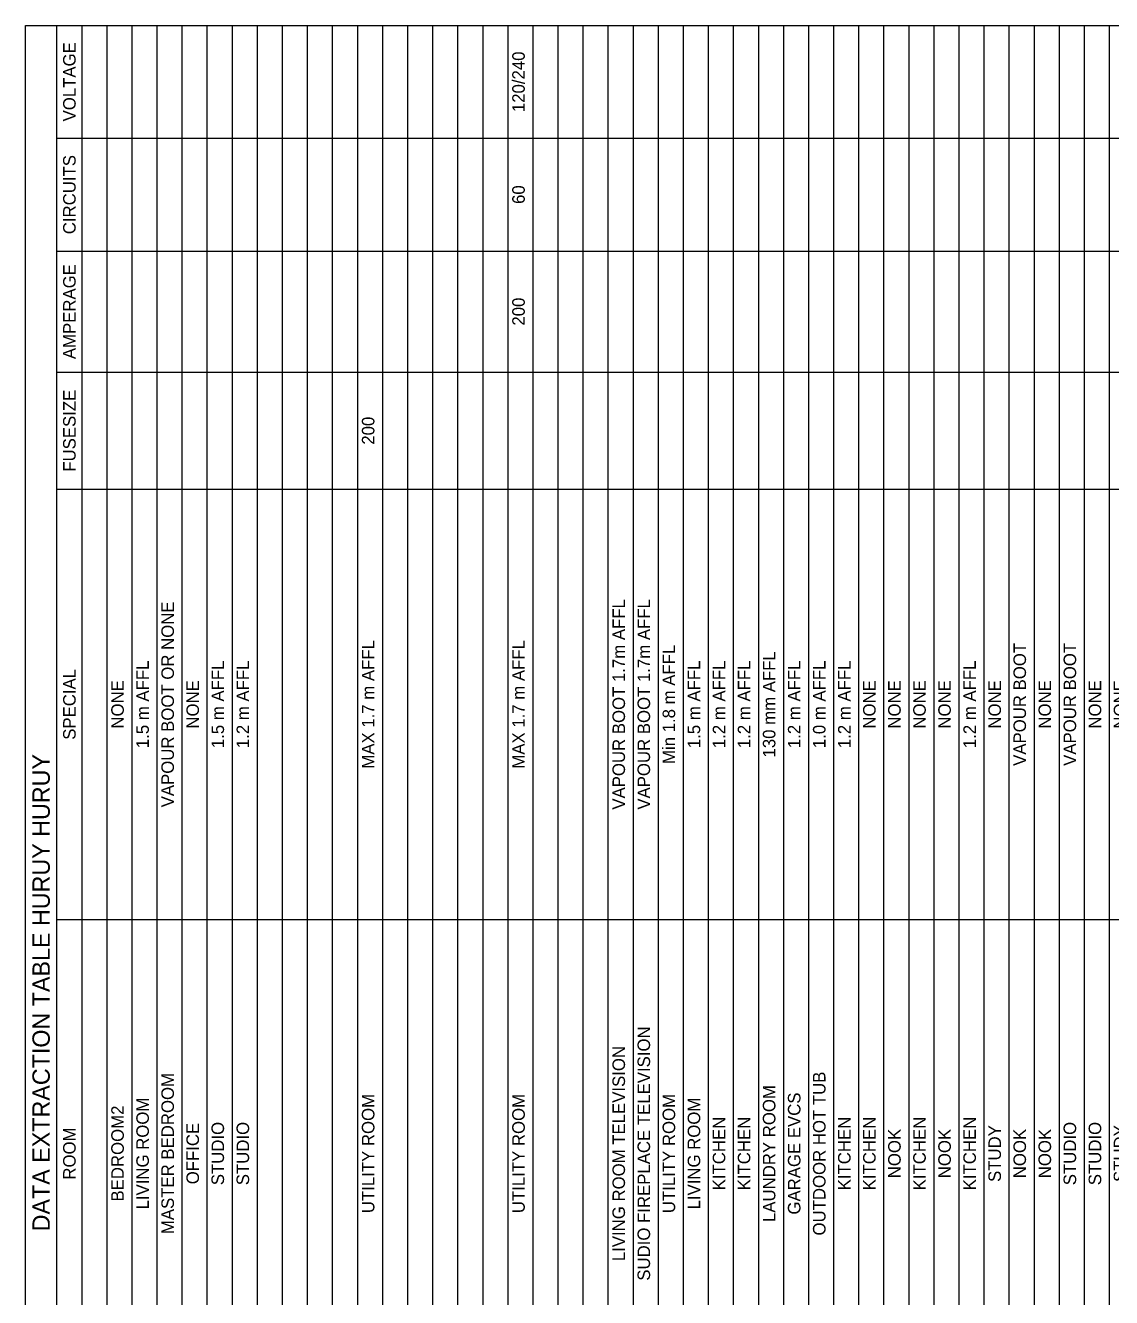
# Model space of a CAD drawing. Header units: millimetres. Extents: x -17301 to 96414, y -64549 to 30877.
# Drawn here: x 33557 to 49159, y -55037 to -36769 of the extents above; entities that cross this region are included whole.
import ezdxf

# ---------------------------------------------------------------- set-up
doc = ezdxf.new("R2010")
doc.units = ezdxf.units.MM
doc.header["$LTSCALE"] = 150
doc.header["$MEASUREMENT"] = 0
doc.layers.add('E-SM-TAB-DEXT', color=7, linetype='Continuous')

# ---------------------------------------------------------------- blocks, each defined once
blk = doc.blocks.new('*T128')
at = {"layer": 'E-SM-TAB-DEXT', "color": 0, "linetype": 'ByBlock', "lineweight": -2, "transparency": 16777216}
for p, q in [((0, 0), (0, 27780)), ((0, 27780), (62856, 27780)), ((453, 0), (453, 27780)), ((813, 0), (813, 27780)), ((1173, 0), (1173, 27780)), ((1533, 0), (1533, 27780)), ((1893, 0), (1893, 27780)), ((2253, 0), (2253, 27780)), ((2613, 0), (2613, 27780)), ((2973, 0), (2973, 27780)), ((3333, 0), (3333, 27780)), ((3693, 0), (3693, 27780)), ((4053, 0), (4053, 27780)), ((4413, 0), (4413, 27780)), ((4773, 0), (4773, 27780)), ((5133, 0), (5133, 27780)), ((5493, 0), (5493, 27780)), ((5853, 0), (5853, 27780)), ((6213, 0), (6213, 27780)), ((6573, 0), (6573, 27780)), ((6933, 0), (6933, 27780)), ((7293, 0), (7293, 27780)), ((7653, 0), (7653, 27780)), ((8013, 0), (8013, 27780)), ((8373, 0), (8373, 27780)), ((8733, 0), (8733, 27780)), ((9093, 0), (9093, 27780)), ((9453, 0), (9453, 27780)), ((9813, 0), (9813, 27780)), ((10173, 0), (10173, 27780)), ((10533, 0), (10533, 27780)), ((10893, 0), (10893, 27780)), ((11253, 0), (11253, 27780)), ((11613, 0), (11613, 27780)), ((11973, 0), (11973, 27780)), ((12333, 0), (12333, 27780)), ((12693, 0), (12693, 27780)), ((13053, 0), (13053, 27780)), ((13413, 0), (13413, 27780)), ((13773, 0), (13773, 27780)), ((14133, 0), (14133, 27780)), ((14493, 0), (14493, 27780)), ((14853, 0), (14853, 27780)), ((15213, 0), (15213, 27780)), ((15573, 0), (15573, 27780)), ((15933, 0), (15933, 27780)), ((16293, 0), (16293, 27780)), ((16653, 0), (16653, 27780)), ((17013, 0), (17013, 27780)), ((17373, 0), (17373, 27780)), ((17733, 0), (17733, 27780)), ((18093, 0), (18093, 27780)), ((18453, 0), (18453, 27780)), ((18813, 0), (18813, 27780)), ((19173, 0), (19173, 27780)), ((19533, 0), (19533, 27780)), ((19893, 0), (19893, 27780)), ((20253, 0), (20253, 27780)), ((20613, 0), (20613, 27780)), ((20973, 0), (20973, 27780)), ((21333, 0), (21333, 27780)), ((21693, 0), (21693, 27780)), ((22053, 0), (22053, 27780)), ((22413, 0), (22413, 27780)), ((22773, 0), (22773, 27780)), ((23133, 0), (23133, 27780)), ((23493, 0), (23493, 27780)), ((23853, 0), (23853, 27780)), ((24213, 0), (24213, 27780)), ((24573, 0), (24573, 27780)), ((24933, 0), (24933, 27780)), ((25293, 0), (25293, 27780)), ((25653, 0), (25653, 27780)), ((26013, 0), (26013, 27780)), ((26373, 0), (26373, 27780)), ((26733, 0), (26733, 27780)), ((27093, 0), (27093, 27780)), ((27453, 0), (27453, 27780)), ((27813, 0), (27813, 27780)), ((28173, 0), (28173, 27780)), ((28533, 0), (28533, 27780)), ((28893, 0), (28893, 27780)), ((29253, 0), (29253, 27780)), ((29613, 0), (29613, 27780)), ((29973, 0), (29973, 27780)), ((30333, 0), (30333, 27780)), ((30693, 0), (30693, 27780)), ((31053, 0), (31053, 27780)), ((31413, 0), (31413, 27780)), ((31773, 0), (31773, 27780)), ((32133, 0), (32133, 27780)), ((32493, 0), (32493, 27780)), ((32853, 0), (32853, 27780)), ((33213, 0), (33213, 27780)), ((33573, 0), (33573, 27780)), ((33933, 0), (33933, 27780)), ((34293, 0), (34293, 27780)), ((34653, 0), (34653, 27780)), ((35013, 0), (35013, 27780)), ((35373, 0), (35373, 27780)), ((35733, 0), (35733, 27780)), ((36093, 0), (36093, 27780)), ((36453, 0), (36453, 27780)), ((36813, 0), (36813, 27780)), ((37173, 0), (37173, 27780)), ((37533, 0), (37533, 27780)), ((37893, 0), (37893, 27780)), ((38253, 0), (38253, 27780)), ((38613, 0), (38613, 27780)), ((38973, 0), (38973, 27780)), ((39333, 0), (39333, 27780)), ((39693, 0), (39693, 27780)), ((40053, 0), (40053, 27780)), ((40413, 0), (40413, 27780)), ((40773, 0), (40773, 27780)), ((41133, 0), (41133, 27780)), ((41493, 0), (41493, 27780)), ((41853, 0), (41853, 27780)), ((42213, 0), (42213, 27780)), ((42573, 0), (42573, 27780)), ((42933, 0), (42933, 27780)), ((43293, 0), (43293, 27780)), ((43653, 0), (43653, 27780)), ((44013, 0), (44013, 27780)), ((44373, 0), (44373, 27780)), ((44733, 0), (44733, 27780)), ((45093, 0), (45093, 27780)), ((45453, 0), (45453, 27780)), ((45813, 0), (45813, 27780)), ((46173, 0), (46173, 27780)), ((46533, 0), (46533, 27780)), ((46893, 0), (46893, 27780)), ((47253, 0), (47253, 27780)), ((47613, 0), (47613, 27780)), ((47973, 0), (47973, 27780)), ((48333, 0), (48333, 27780)), ((48693, 0), (48693, 27780)), ((49053, 0), (49053, 27780)), ((49413, 0), (49413, 27780)), ((49773, 0), (49773, 27780)), ((50133, 0), (50133, 27780)), ((50493, 0), (50493, 27780)), ((50853, 0), (50853, 27780)), ((51213, 0), (51213, 27780)), ((51573, 0), (51573, 27780)), ((51933, 0), (51933, 27780)), ((52293, 0), (52293, 27780)), ((52653, 0), (52653, 27780)), ((53013, 0), (53013, 27780)), ((53373, 0), (53373, 27780)), ((53733, 0), (53733, 27780)), ((54093, 0), (54093, 27780)), ((54453, 0), (54453, 27780)), ((54813, 0), (54813, 27780)), ((55173, 0), (55173, 27780)), ((55533, 0), (55533, 27780)), ((55893, 0), (55893, 27780)), ((56253, 0), (56253, 27780)), ((56613, 0), (56613, 27780)), ((56973, 0), (56973, 27780)), ((57333, 0), (57333, 27780)), ((57693, 0), (57693, 27780)), ((58053, 0), (58053, 27780)), ((58413, 0), (58413, 27780)), ((58773, 0), (58773, 27780)), ((59133, 0), (59133, 27780)), ((59493, 0), (59493, 27780)), ((59853, 0), (59853, 27780)), ((60213, 0), (60213, 27780)), ((60573, 0), (60573, 27780)), ((60933, 0), (60933, 27780)), ((61293, 0), (61293, 27780)), ((61414, 0), (61414, 27780)), ((61534, 0), (61534, 27780)), ((61654, 0), (61654, 27780)), ((61774, 0), (61774, 27780)), ((61895, 0), (61895, 27780)), ((62015, 0), (62015, 27780)), ((62135, 0), (62135, 27780)), ((62255, 0), (62255, 27780)), ((62375, 0), (62375, 27780)), ((62496, 0), (62496, 27780)), ((62616, 0), (62616, 27780)), ((62736, 0), (62736, 27780)), ((62856, 0), (62856, 27780)), ((453, 26160), (62856, 26160)), ((453, 24540), (62856, 24540)), ((453, 22800), (62856, 22800)), ((453, 21120), (62856, 21120)), ((453, 14940), (62856, 14940)), ((453, 8220), (62856, 8220)), ((453, 3120), (62856, 3120)), ((453, 1440), (62856, 1440)), ((0, 0), (62856, 0))]:
    blk.add_line(p, q, dxfattribs=at)
at = {"layer": 'E-SM-TAB-DEXT', "color": 0, "transparency": 16777216, "rotation": 90}
for s, insert, char_height, width, attachment_point in [('VOLTAGE', (633, 26970), 180, 1500, 5), ('120/240', (6993, 26970), 180, 1500, 2), ('CIRCUITS', (633, 25350), 180, 1500, 5), ('60', (6993, 25350), 180, 1500, 2), ('AMPERAGE', (633, 23670), 180, 1620, 5), ('200', (6993, 23670), 180, 1620, 2), ('FUSESIZE', (633, 21960), 180, 1560, 5), ('200', (4833, 21960), 180, 1560, 2), ('VAPOUR BOOT', (61353, 18030), 0.18, 6060, 2), ('NONE ', (61474, 18030), 0.18, 6060, 2), ('VAPOUR BOOT', (61594, 18030), 0.18, 6060, 2), ('NONE ', (61714, 18030), 0.18, 6060, 2), ('VAPOUR BOOT', (61834, 18030), 0.18, 6060, 2), ('VAPOUR BOOT OR NONE ', (61955, 18030), 0.18, 6060, 2), ('NONE ', (62075, 18030), 0.18, 6060, 2), ('NONE ', (62195, 18030), 0.18, 6060, 2), ('NONE ', (62315, 18030), 0.18, 6060, 2), ('VAPOUR BOOT', (62435, 18030), 0.18, 6060, 2), ('1.5  m AFFL', (62556, 18030), 0.18, 6060, 2), ('1.4 m AFFL', (62676, 18030), 0.18, 6060, 2), ('1.4 m AFFL', (62796, 18030), 0.18, 6060, 2), ('VAPOUR BOOT. PROTECTED WITH GLOBE', (44073, 18030), 180, 6060, 2), ('VAPOUR BOOT, I/C PROTECTED', (43353, 18030), 180, 6060, 2), ('VAPOUR BOOT .I/C CERTIFIED', (44433, 18030), 180, 6060, 2), ('VAPOR BOOT 1.7 m CLERANCE', (47673, 18030), 180, 6060, 2), ('VAPOUR BOOT, 1.7m AFFL', (22113, 18030), 180, 6060, 2), ('VAPOUR BOOT. 1.2 m AFFL', (23553, 18030), 180, 6060, 2), ('VAPOUR BOOT MIN 2.1 AFFL', (24273, 18030), 180, 6060, 2), ('VAPOUR BOOT MIN 2.1 AFFL', (30393, 18030), 180, 6060, 2), ('VAPOUR BOOT 1.7 m AFFL', (34713, 18030), 180, 6060, 2), ('1.2 m AFFL, VAPOUR BOOT', (51633, 18030), 180, 6060, 2), ('1.7 m AFFL, VAPOUR BOOT', (52353, 18030), 180, 6060, 2), ('1.2 m AFFL, VAPOUR BOOT', (53073, 18030), 180, 6060, 2), ('ENCLOSED IN FLOOR BOX', (54873, 18030), 180, 6060, 2), ('PROTECTED WITH A GLOBE ', (60633, 18030), 180, 6060, 2), ('VAPOUR BOOT OR NONE', (1953, 18030), 180, 6060, 2), ('VAPOUR BOOT 1.7m AFFL', (8433, 18030), 180, 6060, 2), ('VAPOUR BOOT 1.7m AFFL', (8793, 18030), 180, 6060, 2), ('VAPOUR BOOT 1.7m AFFL', (25353, 18030), 180, 6060, 2), ('SHIELDED WITH GLOBE', (27513, 18030), 180, 6060, 2), ('VAPOUR BOOT OR NONE', (41913, 18030), 180, 6060, 2), ('VAPOUR BOOT OR NONE', (49113, 18030), 180, 6060, 2), ('INSERTED IN FLOOR BOX', (51273, 18030), 180, 6060, 2), ('VAPOUR BOOT 1.7m AFFL', (59193, 18030), 180, 6060, 2), ('MIN 1.7 m CLEARANCE', (17793, 18030), 180, 6060, 2), ('MAX 1.7 m AFFL', (4833, 18030), 180, 6060, 2), ('MAX 1.7 m AFFL', (6993, 18030), 180, 6060, 2), ('Min 1.8 m AFFL', (9153, 18030), 180, 6060, 2), ('VAPOUR BOOT', (14193, 18030), 180, 6060, 2), ('VAPOUR BOOT', (14913, 18030), 180, 6060, 2), ('VAPOUR BOOT', (18153, 18030), 180, 6060, 2), ('VAPOUR BOOT', (19593, 18030), 180, 6060, 2), ('VAPOUR BOOT', (21753, 18030), 180, 6060, 2), ('VAPOUR BOOT ', (23193, 18030), 180, 6060, 2), ('VAPOUR BOOT', (23913, 18030), 180, 6060, 2), (' MIN 1.0 m AFFL', (26073, 18030), 180, 6060, 2), (' MIN 1.0 m AFFL', (26433, 18030), 180, 6060, 2), (' MIN 1.0 m AFFL', (26793, 18030), 180, 6060, 2), ('VAPOUR BOOT', (27153, 18030), 180, 6060, 2), ('MIN 2.1 m AFFL', (27873, 18030), 180, 6060, 2), ('VAPOUR BOOT', (30033, 18030), 180, 6060, 2), ('VAPOUR BOOT', (30753, 18030), 180, 6060, 2), ('VAPOUR BOOT', (31113, 18030), 180, 6060, 2), ('MIN 2.1 m AFFL', (31833, 18030), 180, 6060, 2), ('VAPOUR BOOT', (33633, 18030), 180, 6060, 2), ('VAPOUR BOOT', (38673, 18030), 180, 6060, 2), ('VAPOUR BOOT', (39753, 18030), 180, 6060, 2), ('VAPOUR BOOT', (40113, 18030), 180, 6060, 2), ('VAPOUR BOOT', (45153, 18030), 180, 6060, 2), ('VAPOUR BOOT', (45873, 18030), 180, 6060, 2), ('VAPOUR BOOT', (46233, 18030), 180, 6060, 2), ('VAPOUR BOOT', (46593, 18030), 180, 6060, 2), ('VAPOUR BOOT', (46953, 18030), 180, 6060, 2), ('VAPOUR BOOT', (54153, 18030), 180, 6060, 2), ('VAPOUR BOOT', (55233, 18030), 180, 6060, 2), ('VAPOUR BOOT', (57753, 18030), 180, 6060, 2), ('VAPOUR BOOT', (59913, 18030), 180, 6060, 2), ('VAPOUR BOOT', (60993, 18030), 180, 6060, 2), ('1.5 m AFFL', (1593, 18030), 180, 6060, 2), ('1.5 m AFFL', (2673, 18030), 180, 6060, 2), ('1.2 m AFFL', (3033, 18030), 180, 6060, 2), ('1.5 m AFFL', (9513, 18030), 180, 6060, 2), ('1.2 m AFFL', (9873, 18030), 180, 6060, 2), ('1.2 m AFFL', (10233, 18030), 180, 6060, 2), ('130 mm AFFL', (10593, 18030), 180, 6060, 2), ('1.2 m AFFL', (10953, 18030), 180, 6060, 2), ('1.0 m AFFL', (11313, 18030), 180, 6060, 2), ('1.2 m AFFL', (11673, 18030), 180, 6060, 2), ('1.2 m AFFL', (13473, 18030), 180, 6060, 2), ('1.2 m AFFL', (16353, 18030), 180, 6060, 2), ('1.2 m AFFL', (17073, 18030), 180, 6060, 2), ('1.2 m AFFL', (17433, 18030), 180, 6060, 2), ('2.1 m AFFL', (28233, 18030), 180, 6060, 2), ('2.1 m AFFL', (28593, 18030), 180, 6060, 2), ('2.4 m AFFL', (28953, 18030), 180, 6060, 2), ('1.2 m AFFL', (32193, 18030), 180, 6060, 2), ('1.5m AFFL,', (32553, 18030), 180, 6060, 2), ('1.7 m AFFL', (33993, 18030), 180, 6060, 2), ('1.7 m AFFL', (34353, 18030), 180, 6060, 2), ('1.2 m AFFL', (35073, 18030), 180, 6060, 2), ('1.2 m AFFL', (35433, 18030), 180, 6060, 2), ('1.2 m AFFL', (35793, 18030), 180, 6060, 2), ('1.5m AFFL,', (37233, 18030), 180, 6060, 2), ('1.5m AFFL,', (37593, 18030), 180, 6060, 2), ('1.5m AFFL,', (37953, 18030), 180, 6060, 2), ('1.5m AFFL,', (38313, 18030), 180, 6060, 2), ('1.7 m AFFL', (42633, 18030), 180, 6060, 2), ('1.2 m AFFL', (47313, 18030), 180, 6060, 2), ('1.2 m AFFL', (51993, 18030), 180, 6060, 2), ('1.2 m AFFL', (52713, 18030), 180, 6060, 2), ('SPECIAL', (633, 18030), 180, 6060, 5), ('2.1m AFFL', (29313, 18030), 180, 6060, 2), ('2.4m AFFL', (29673, 18030), 180, 6060, 2), ('1.2m AFFL', (39393, 18030), 180, 6060, 2), ('NONE', (1233, 18030), 180, 6060, 2), ('NONE', (2313, 18030), 180, 6060, 2), ('NONE', (12033, 18030), 180, 6060, 2), ('NONE', (12393, 18030), 180, 6060, 2), ('NONE', (12753, 18030), 180, 6060, 2), ('NONE', (13113, 18030), 180, 6060, 2), ('NONE', (13833, 18030), 180, 6060, 2), ('NONE', (14553, 18030), 180, 6060, 2), ('NONE', (15273, 18030), 180, 6060, 2), ('NONE', (15633, 18030), 180, 6060, 2), ('NONE', (15993, 18030), 180, 6060, 2), ('NONE', (16713, 18030), 180, 6060, 2), ('NONE', (18513, 18030), 180, 6060, 2), ('NONE ', (18873, 18030), 180, 6060, 2), ('NONE', (19233, 18030), 180, 6060, 2), ('NONE', (19953, 18030), 180, 6060, 2), ('NONE', (20313, 18030), 180, 6060, 2), ('NONE', (20673, 18030), 180, 6060, 2), ('NONE', (21033, 18030), 180, 6060, 2), ('NONE', (21393, 18030), 180, 6060, 2), ('NONE', (22473, 18030), 180, 6060, 2), ('NONE', (22833, 18030), 180, 6060, 2), ('NONE', (24633, 18030), 180, 6060, 2), ('NONE', (24993, 18030), 180, 6060, 2), ('NONE', (25713, 18030), 180, 6060, 2), ('NONE', (31473, 18030), 180, 6060, 2), ('NONE ', (32913, 18030), 180, 6060, 2), ('NONE ', (33273, 18030), 180, 6060, 2), ('NONE', (36153, 18030), 180, 6060, 2), ('NONE', (36513, 18030), 180, 6060, 2), ('NONE', (36873, 18030), 180, 6060, 2), ('NONE', (39033, 18030), 180, 6060, 2), ('NONE', (40473, 18030), 180, 6060, 2), ('NONE', (40833, 18030), 180, 6060, 2), ('NONE', (41193, 18030), 180, 6060, 2), ('NONE', (41553, 18030), 180, 6060, 2), ('NONE', (42273, 18030), 180, 6060, 2), ('NONE', (42993, 18030), 180, 6060, 2), ('NONE', (43713, 18030), 180, 6060, 2), ('NONE', (44793, 18030), 180, 6060, 2), ('NONE', (45513, 18030), 180, 6060, 2), ('NONE', (48033, 18030), 180, 6060, 2), ('NONE', (48393, 18030), 180, 6060, 2), ('NONE', (48753, 18030), 180, 6060, 2), ('NONE', (49473, 18030), 180, 6060, 2), ('NONE', (49833, 18030), 180, 6060, 2), ('NONE', (50193, 18030), 180, 6060, 2), ('NONE', (50553, 18030), 180, 6060, 2), ('NONE', (50913, 18030), 180, 6060, 2), ('NONE', (53433, 18030), 180, 6060, 2), (' NONE', (53793, 18030), 180, 6060, 2), ('NONE', (54513, 18030), 180, 6060, 2), ('NONE', (55593, 18030), 180, 6060, 2), ('NONE', (55953, 18030), 180, 6060, 2), ('NONE', (56313, 18030), 180, 6060, 2), ('NONE', (56673, 18030), 180, 6060, 2), ('NONE', (57033, 18030), 180, 6060, 2), ('NONE', (57393, 18030), 180, 6060, 2), ('NONE', (58113, 18030), 180, 6060, 2), ('NONE', (58473, 18030), 180, 6060, 2), ('NONE', (58833, 18030), 180, 6060, 2), ('NONE', (59553, 18030), 180, 6060, 2), ('NONE', (60273, 18030), 180, 6060, 2), ('DATA EXTRACTION TABLE HURUY HURUY ', (227, 13890), 250, 27660, 5), ('BEDROOM2', (61353, 11580), 0.18, 6600, 2), ('LIVING ROOM FIREPLACE', (61474, 11580), 0.18, 6600, 2), ('MASTER BEDROOM', (61594, 11580), 0.18, 6600, 2), ('OFFICE', (61714, 11580), 0.18, 6600, 2), ('ROOM', (61834, 11580), 0.18, 6600, 2), ('ROOM', (61955, 11580), 0.18, 6600, 2), ('STUDIO FIREPLACE', (62075, 11580), 0.18, 6600, 2), ('STUDY ', (62195, 11580), 0.18, 6600, 2), ('UTILITY ROOM FIREPLACE', (62315, 11580), 0.18, 6600, 2), ('STUDIO WALK-IN CLOSET', (62435, 11580), 0.18, 6600, 2), ('LIVING ROOM', (62556, 11580), 0.18, 6600, 2), ('LIVING ROOM', (62676, 11580), 0.18, 6600, 2), ('UTILITY ROOM', (62796, 11580), 0.18, 6600, 2), ('GARAGE: CONTROLS SECURITY FLOODLIGHTS', (30753, 11580), 180, 6600, 2), ('KITCHEN/NOOK FLOOR HEATING SYSTEM', (32553, 11580), 180, 6600, 2), ('GARAGE OVERHEAD DOOR OPENER', (23913, 11580), 180, 6600, 2), ('OUTDOORS ABOVE FRONT DECK', (28593, 11580), 180, 6600, 2), ('OUTDOORS ABOVE GARAGE DOOR', (28953, 11580), 180, 6600, 2), ('SUDIO FIREPLACE TELEVISION', (8793, 11580), 180, 6600, 2), ('OUTDOOR S ABOVE SIDE DECK', (27873, 11580), 180, 6600, 2), ('OUTDOOR S ABOVE SIDE DECK', (28233, 11580), 180, 6600, 2), ('OUTDOORS ABOVE PATIO DOOR', (29673, 11580), 180, 6600, 2), ('FIRST FLOOR WASHROOM FHS', (37593, 11580), 180, 6600, 2), ('STUDIO FIREPLACE TELEVISION', (52353, 11580), 180, 6600, 2), ('FORUM ENTERANCE LIGHTS', (30033, 11580), 180, 6600, 2), ('BASEMENT WASHROOM FHS', (37233, 11580), 180, 6600, 2), ('FORUM ENTERANCE LIGHTS', (45153, 11580), 180, 6600, 2), ('LIVING ROOM TELEVISION', (8433, 11580), 180, 6600, 2), ('KITCHEN GARBIULATOR', (17433, 11580), 180, 6600, 2), ('LIVING ROOM TELEVISION', (22113, 11580), 180, 6600, 2), ('LIVING ROOM FIREPLACE', (25353, 11580), 180, 6600, 2), ('OUTDOORS ABOVE PATIO', (26433, 11580), 180, 6600, 2), ('OUTDOORS ABOVE PATIO', (29313, 11580), 180, 6600, 2), ('SIDE PATIO ENTERANCE', (31833, 11580), 180, 6600, 2), ('BASEMENT WASHROOM', (32913, 11580), 180, 6600, 2), ('FIRST FLOOR WASHROOM', (33273, 11580), 180, 6600, 2), ('BASEMENT WASHROOM', (33993, 11580), 180, 6600, 2), ('FIRST FLOOR WASHROOM', (34353, 11580), 180, 6600, 2), ('BASEMENT WASHROOM', (35073, 11580), 180, 6600, 2), ('FIRST FLOOR WASHROOM', (35433, 11580), 180, 6600, 2), ('BASEMENT WASHROOM', (36153, 11580), 180, 6600, 2), ('FIRST FLOOR WASHROOM', (36513, 11580), 180, 6600, 2), ('MASTER BATHROOM FHS', (38313, 11580), 180, 6600, 2), ('MASTER WALK-IN CLOSET', (44073, 11580), 180, 6600, 2), ('BASEMENT WASHROOM', (49833, 11580), 180, 6600, 2), ('STUDIO WALK-IN CLOSET', (60633, 11580), 180, 6600, 2), ('KITCHEN DISHWASHER', (16713, 11580), 180, 6600, 2), ('KITCHEN MICROWAVE', (17073, 11580), 180, 6600, 2), ('GARAGE ENTERANCE', (24273, 11580), 180, 6600, 2), ('GARAGE ENTERANCE', (24633, 11580), 180, 6600, 2), ('OUTDOORS SIDE DECK', (26793, 11580), 180, 6600, 2), ('GARAGE ENTERANCE', (30393, 11580), 180, 6600, 2), ('HALL BATHROOM FHS', (37953, 11580), 180, 6600, 2), ('MASTER BATHROOM', (38673, 11580), 180, 6600, 2), ('MASTER BATHROOM', (39033, 11580), 180, 6600, 2), ('MASTER BATHROOM', (39393, 11580), 180, 6600, 2), ('SECOND FLOOR HALL', (40113, 11580), 180, 6600, 2), ('MASTER BATHROOM', (40473, 11580), 180, 6600, 2), ('BASEMENT LANDING', (42633, 11580), 180, 6600, 2), ('SECONF FLOOR HALL', (44433, 11580), 180, 6600, 2), ('SECOND FLOOR HALL', (45873, 11580), 180, 6600, 2), ('MASTER BEDROOM', (1953, 11580), 180, 6600, 2), ('OUTDOOR HOT TUB', (11313, 11580), 180, 6600, 2), ('FIRST DOOR HALL', (20673, 11580), 180, 6600, 2), ('FIRST FLOOR HALL', (21033, 11580), 180, 6600, 2), ('FIRST DOOR HALL', (22473, 11580), 180, 6600, 2), ('GARAGE VACUUM', (32193, 11580), 180, 6600, 2), ('MASTER BEDROOM', (39753, 11580), 180, 6600, 2), ('MASTER BEDROOM', (40833, 11580), 180, 6600, 2), ('MASTER BEDROOM', (43353, 11580), 180, 6600, 2), ('MASTER BEDROOM', (43713, 11580), 180, 6600, 2), ('MASTER BEDROOM', (45513, 11580), 180, 6600, 2), ('UPPER STAIRWAY', (46593, 11580), 180, 6600, 2), ('MASTER BEDROOM', (47673, 11580), 180, 6600, 2), ('MASTER BEDROOM', (48033, 11580), 180, 6600, 2), ('STUDIO FIREPLACE', (59193, 11580), 180, 6600, 2), ('STUDIO FIREPLACE', (59913, 11580), 180, 6600, 2), ('LAUNDRY ROOM', (10593, 11580), 180, 6600, 2), ('GARAGE EVCS', (10953, 11580), 180, 6600, 2), ('HALL BATHROOM', (33633, 11580), 180, 6600, 2), ('HALL BATHROOM', (34713, 11580), 180, 6600, 2), ('HALL BATHROOM', (35793, 11580), 180, 6600, 2), ('HALL BATHROOM', (36873, 11580), 180, 6600, 2), ('STUDIO FOYER', (46233, 11580), 180, 6600, 2), ('STUDIO FOYER', (53793, 11580), 180, 6600, 2), ('STUDIO FOYER', (54153, 11580), 180, 6600, 2), ('STUDIO FOYER ', (54513, 11580), 180, 6600, 2), ('STUDIO FOYER ', (56313, 11580), 180, 6600, 2), ('BASEMENT HALL', (57033, 11580), 180, 6600, 2), ('STUDIO FOYER ', (60273, 11580), 180, 6600, 2), ('BEDROOM2', (1233, 11580), 180, 6600, 2), ('LIVING ROOM', (1593, 11580), 180, 6600, 2), ('UTILITY ROOM', (4833, 11580), 180, 6600, 2), ('UTILITY ROOM', (6993, 11580), 180, 6600, 2), ('UTILITY ROOM', (9153, 11580), 180, 6600, 2), ('LIVING ROOM', (9513, 11580), 180, 6600, 2), ('STUDY HALL', (15993, 11580), 180, 6600, 2), ('DINING ROOM', (18873, 11580), 180, 6600, 2), ('DINING ROOM', (19233, 11580), 180, 6600, 2), ('DINING ROOM', (19593, 11580), 180, 6600, 2), ('DINING ROOM ', (19953, 11580), 180, 6600, 2), ('LIVING ROOM', (21393, 11580), 180, 6600, 2), ('LIVING ROOM', (21753, 11580), 180, 6600, 2), ('LIVING ROOM', (22833, 11580), 180, 6600, 2), ('LIVING ROOM', (24993, 11580), 180, 6600, 2), ('LIVING ROOM', (25713, 11580), 180, 6600, 2), ('OUTDOORS', (26073, 11580), 180, 6600, 2), ('BEDROOM2', (41193, 11580), 180, 6600, 2), ('UTILITY ROOM', (46953, 11580), 180, 6600, 2), ('UTILITY ROOM', (47313, 11580), 180, 6600, 2), ('UTILITY ROOM', (49113, 11580), 180, 6600, 2), ('WORKSHOP', (49473, 11580), 180, 6600, 2), ('OFFICE HALL', (50193, 11580), 180, 6600, 2), ('UTILITY ROOM', (50553, 11580), 180, 6600, 2), ('WORKSHOP', (50913, 11580), 180, 6600, 2), ('WORKSHOP', (52713, 11580), 180, 6600, 2), ('WORKSHOP', (53073, 11580), 180, 6600, 2), ('LIVING ROOM ', (54873, 11580), 180, 6600, 2), ('WORKSHOP', (56673, 11580), 180, 6600, 2), ('BEDROOM1', (60993, 11580), 180, 6600, 2), ('KITCHEN ', (9873, 11580), 180, 6600, 2), ('KITCHEN ', (10233, 11580), 180, 6600, 2), ('KITCHEN ', (11673, 11580), 180, 6600, 2), ('KITCHEN', (12033, 11580), 180, 6600, 2), ('KITCHEN', (12753, 11580), 180, 6600, 2), ('KITCHEN ', (13473, 11580), 180, 6600, 2), ('KITCHEN ', (16353, 11580), 180, 6600, 2), ('LAUNDRY', (20313, 11580), 180, 6600, 2), ('GARAGE', (23193, 11580), 180, 6600, 2), ('GARAGE', (23553, 11580), 180, 6600, 2), ('GARAGE', (27153, 11580), 180, 6600, 2), ('LAUNDRY', (27513, 11580), 180, 6600, 2), ('LAUNDRY', (31113, 11580), 180, 6600, 2), ('LAUNDRY', (31473, 11580), 180, 6600, 2), ('WALK-IN', (41553, 11580), 180, 6600, 2), ('BEDROOM', (42273, 11580), 180, 6600, 2), ('WALK-IN', (44793, 11580), 180, 6600, 2), ('STORAGE', (48753, 11580), 180, 6600, 2), ('STORAGE', (58473, 11580), 180, 6600, 2), ('ROOM', (633, 11580), 180, 6600, 5), ('OFFICE', (2313, 11580), 180, 6600, 2), ('STUDIO', (2673, 11580), 180, 6600, 2), ('STUDIO', (3033, 11580), 180, 6600, 2), ('NOOK', (12393, 11580), 180, 6600, 2), ('NOOK', (13113, 11580), 180, 6600, 2), ('STUDY', (13833, 11580), 180, 6600, 2), ('NOOK', (14193, 11580), 180, 6600, 2), ('NOOK', (14553, 11580), 180, 6600, 2), ('STUDIO', (14913, 11580), 180, 6600, 2), ('STUDIO', (15273, 11580), 180, 6600, 2), ('STUDY', (15633, 11580), 180, 6600, 2), ('NOOK', (17793, 11580), 180, 6600, 2), ('NOOK', (18153, 11580), 180, 6600, 2), ('DINING', (18513, 11580), 180, 6600, 2), ('ROOM', (41913, 11580), 180, 6600, 2), ('FORUM', (42993, 11580), 180, 6600, 2), ('OFFICE', (48393, 11580), 180, 6600, 2), ('STUDIO', (51273, 11580), 180, 6600, 2), ('STUDIO', (51633, 11580), 180, 6600, 2), ('STUDIO', (51993, 11580), 180, 6600, 2), ('STUDIO', (53433, 11580), 180, 6600, 2), ('OFFICE', (55233, 11580), 180, 6600, 2), ('OFFICE', (55593, 11580), 180, 6600, 2), ('STUDIO', (55953, 11580), 180, 6600, 2), ('STUDIO', (57393, 11580), 180, 6600, 2), ('STUDIO', (57753, 11580), 180, 6600, 2), ('STUDIO', (58113, 11580), 180, 6600, 2), ('STUDIO', (58833, 11580), 180, 6600, 2), ('STUDIO', (59553, 11580), 180, 6600, 2), ('SMOKE ALARM & CO DETECTOR', (61353, 5670), 0.18, 4980, 2), ('SMOKE ALARM & CO DETECTOR', (61474, 5670), 0.18, 4980, 2), ('SMOKE ALARM & CO DETECTOR', (61594, 5670), 0.18, 4980, 2), ('SMOKE ALARM & CO DETECTOR', (61714, 5670), 0.18, 4980, 2), ('SMOKE ALARM & CO DETECTOR', (61834, 5670), 0.18, 4980, 2), ('SMOKE ALARM & CO DETECTOR', (61955, 5670), 0.18, 4980, 2), ('SMOKE ALARM & CO DETECTOR', (62075, 5670), 0.18, 4980, 2), ('SMOKE ALARM & CO DETECTOR', (62195, 5670), 0.18, 4980, 2), ('SMOKE ALARM & CO DETECTOR', (62315, 5670), 0.18, 4980, 2), ('SWITCHES', (62435, 5670), 0.18, 4980, 2), ('DOOR BELL SYSTEM', (62556, 5670), 0.18, 4980, 2), ('DOOR BELL SYSTEM', (62676, 5670), 0.18, 4980, 2), ('DOOR BELL SYSTEM', (62796, 5670), 0.18, 4980, 2), ('SURFACED MOUNTED ELECTRICAL', (6633, 5670), 180, 4980, 2), ('SURFACED MOUNTED ELECTRICAL', (6993, 5670), 180, 4980, 2), ('SMOKE ALARM & CO DETECTOR', (6273, 5670), 180, 4980, 2), ('SMOKE ALARM & CO DETECTOR', (60993, 5670), 180, 4980, 2), ('FLUORESCENT LUMINAIRES', (4113, 5670), 180, 4980, 2), ('FLUORESCENT LUMINAIRES', (48393, 5670), 180, 4980, 2), ('FLUORESCENT LUMINAIRES', (48753, 5670), 180, 4980, 2), ('FLUORESCENT LUMINAIRES', (49113, 5670), 180, 4980, 2), ('FLUORESCENT LUMINAIRES', (49473, 5670), 180, 4980, 2), ('FLUORESCENT LUMINAIRES', (53433, 5670), 180, 4980, 2), ('FLUORESCENT LUMINAIRES', (53793, 5670), 180, 4980, 2), ('FLUORESCENT LUMINAIRES', (57033, 5670), 180, 4980, 2), ('FLUORESCENT LUMINAIRES', (57393, 5670), 180, 4980, 2), ('FLUORESCENT LUMINAIRES', (58833, 5670), 180, 4980, 2), ('SECUIRITY FLOODLIGHT', (5913, 5670), 180, 4980, 2), ('SECUIRITY FLOODLIGHT', (28953, 5670), 180, 4980, 2), ('SECUIRITY FLOODLIGHT', (29313, 5670), 180, 4980, 2), ('SECUIRITY FLOODLIGHT', (29673, 5670), 180, 4980, 2), ('DOOR BELL SYSTEM', (3393, 5670), 180, 4980, 2), ('FUSED DISCONNECT', (4473, 5670), 180, 4980, 2), ('FUSED DISCONNECT', (4833, 5670), 180, 4980, 2), ('COMMUNICATION', (873, 5670), 180, 4980, 2), ('COMMUNICATION', (1233, 5670), 180, 4980, 2), ('COMMUNICATION', (1593, 5670), 180, 4980, 2), ('COMMUNICATION', (1953, 5670), 180, 4980, 2), ('COMMUNICATION', (2313, 5670), 180, 4980, 2), ('COMMUNICATION', (2673, 5670), 180, 4980, 2), ('COMMUNICATION', (3033, 5670), 180, 4980, 2), ('LED LUMINAIRES', (5193, 5670), 180, 4980, 2), ('COMMUNICATION', (8433, 5670), 180, 4980, 2), ('COMMUNICATION', (8793, 5670), 180, 4980, 2), ('LED LUMINAIRES', (12033, 5670), 180, 4980, 2), ('LED LUMINAIRES', (12393, 5670), 180, 4980, 2), ('LED LUMINAIRES', (13833, 5670), 180, 4980, 2), ('LED LUMINAIRES', (18513, 5670), 180, 4980, 2), ('LED LUMINAIRES', (20673, 5670), 180, 4980, 2), ('LED LUMINAIRES', (23193, 5670), 180, 4980, 2), ('LED LUMINAIRES', (24993, 5670), 180, 4980, 2), ('LED LUMINAIRES', (25353, 5670), 180, 4980, 2), ('LED LUMINAIRES', (27513, 5670), 180, 4980, 2), ('LED LUMINAIRES', (27873, 5670), 180, 4980, 2), ('LED LUMINAIRES', (28233, 5670), 180, 4980, 2), ('LED LUMINAIRES', (28593, 5670), 180, 4980, 2), ('LED LUMINAIRES', (33993, 5670), 180, 4980, 2), ('LED LUMINAIRES', (34353, 5670), 180, 4980, 2), ('LED LUMINAIRES', (34713, 5670), 180, 4980, 2), ('LED LUMINAIRES', (39033, 5670), 180, 4980, 2), ('LED LUMINAIRES', (41193, 5670), 180, 4980, 2), ('LED LUMINAIRES', (41553, 5670), 180, 4980, 2), ('LED LUMINAIRES', (42633, 5670), 180, 4980, 2), ('LED LUMINAIRES', (42993, 5670), 180, 4980, 2), ('LED LUMINAIRES', (43353, 5670), 180, 4980, 2), ('LED LUMINAIRES', (43713, 5670), 180, 4980, 2), ('LED LUMINAIRES', (44073, 5670), 180, 4980, 2), ('LED LUMINAIRES', (44433, 5670), 180, 4980, 2), ('LED LUMINAIRES', (44793, 5670), 180, 4980, 2), ('LED LUMINAIRES', (59193, 5670), 180, 4980, 2), ('LED LUMINAIRES', (60633, 5670), 180, 4980, 2), ('EXHAUST FAN', (3753, 5670), 180, 4980, 2), ('RECEPTACLE', (5553, 5670), 180, 4980, 2), ('TERMOSTAT', (7713, 5670), 180, 4980, 2), ('TERMOSTAT', (9513, 5670), 180, 4980, 2), ('RECEPTACLE', (9873, 5670), 180, 4980, 2), ('RECEPTACLE', (10233, 5670), 180, 4980, 2), ('RECEPTACLE', (10593, 5670), 180, 4980, 2), ('RECEPTACLE', (10953, 5670), 180, 4980, 2), ('RECEPTACLE', (11313, 5670), 180, 4980, 2), ('RECEPTACLE', (11673, 5670), 180, 4980, 2), ('RECEPTACLE', (13473, 5670), 180, 4980, 2), ('RECEPTACLE', (14193, 5670), 180, 4980, 2), ('RECEPTACLE', (14553, 5670), 180, 4980, 2), ('RECEPTACLE', (14913, 5670), 180, 4980, 2), ('RECEPTACLE', (15273, 5670), 180, 4980, 2), ('RECEPTACLE', (16353, 5670), 180, 4980, 2), ('RECEPTACLE', (16713, 5670), 180, 4980, 2), ('RECEPTACLE', (17073, 5670), 180, 4980, 2), ('RECEPTACLE', (18873, 5670), 180, 4980, 2), ('RECEPTACLE', (19233, 5670), 180, 4980, 2), ('RECEPTACLE', (19593, 5670), 180, 4980, 2), ('RECEPTACLE', (20313, 5670), 180, 4980, 2), ('RECEPTACLE', (21033, 5670), 180, 4980, 2), ('RECEPTACLE', (21393, 5670), 180, 4980, 2), ('RECEPTACLE', (21753, 5670), 180, 4980, 2), ('RECEPTACLE', (22113, 5670), 180, 4980, 2), ('RECEPTACLE', (23553, 5670), 180, 4980, 2), ('RECEPTACLE', (23913, 5670), 180, 4980, 2), ('RECEPTACLE', (26073, 5670), 180, 4980, 2), ('RECEPTACLE', (26433, 5670), 180, 4980, 2), ('RECEPTACLE', (26793, 5670), 180, 4980, 2), ('RECEPTACLE', (32193, 5670), 180, 4980, 2), ('TERMOSTAT', (32553, 5670), 180, 4980, 2), ('EXHAUST FAN', (32913, 5670), 180, 4980, 2), ('EXHAUST FAN', (33273, 5670), 180, 4980, 2), ('EXHAUST FAN', (33633, 5670), 180, 4980, 2), ('RECEPTACLE', (35073, 5670), 180, 4980, 2), ('RECEPTACLE', (35433, 5670), 180, 4980, 2), ('RECEPTACLE', (35793, 5670), 180, 4980, 2), ('TERMOSTAT', (37233, 5670), 180, 4980, 2), ('TERMOSTAT', (37593, 5670), 180, 4980, 2), ('TERMOSTAT', (37953, 5670), 180, 4980, 2), ('TERMOSTAT', (38313, 5670), 180, 4980, 2), ('EXHAUST FAN', (38673, 5670), 180, 4980, 2), ('RECEPTACLE', (39393, 5670), 180, 4980, 2), ('RECEPTACLE', (39753, 5670), 180, 4980, 2), ('RECEPTACLE', (40113, 5670), 180, 4980, 2), ('RECEPTACLE', (41913, 5670), 180, 4980, 2), ('RECEPTACLE', (46953, 5670), 180, 4980, 2), ('RECEPTACLE', (47313, 5670), 180, 4980, 2), ('RECEPTACLE', (51273, 5670), 180, 4980, 2), ('RECEPTACLE', (51633, 5670), 180, 4980, 2), ('RECEPTACLE', (51993, 5670), 180, 4980, 2), ('RECEPTACLE', (52353, 5670), 180, 4980, 2), ('RECEPTACLE', (52713, 5670), 180, 4980, 2), ('RECEPTACLE', (53073, 5670), 180, 4980, 2), ('RECEPTACLE', (54873, 5670), 180, 4980, 2), ('RECEPTACLE', (55233, 5670), 180, 4980, 2), ('RECEPTACLE', (55593, 5670), 180, 4980, 2), ('RECEPTACLE', (55953, 5670), 180, 4980, 2), ('RECEPTACLE', (56313, 5670), 180, 4980, 2), ('RECEPTACLE', (56673, 5670), 180, 4980, 2), ('RECEPTACLE', (58473, 5670), 180, 4980, 2), ('SWITCHES', (7353, 5670), 180, 4980, 2), ('SWITCHES', (9153, 5670), 180, 4980, 2), ('SWITCHES', (12753, 5670), 180, 4980, 2), ('SWITCHES', (13113, 5670), 180, 4980, 2), ('SWITCHES', (15633, 5670), 180, 4980, 2), ('SWITCHES', (15993, 5670), 180, 4980, 2), ('SWITCHES', (17433, 5670), 180, 4980, 2), ('SWITCHES', (18153, 5670), 180, 4980, 2), ('SWITCHES', (19953, 5670), 180, 4980, 2), ('SWITCHES', (22473, 5670), 180, 4980, 2), ('SWITCHES', (22833, 5670), 180, 4980, 2), ('SWITCHES', (24273, 5670), 180, 4980, 2), ('SWITCHES', (24633, 5670), 180, 4980, 2), ('SWITCHES', (25713, 5670), 180, 4980, 2), ('SWITCHES', (27153, 5670), 180, 4980, 2), ('SWITCHES', (30033, 5670), 180, 4980, 2), ('SWITCHES', (30393, 5670), 180, 4980, 2), ('SWITCHES', (30753, 5670), 180, 4980, 2), ('SWITCHES', (31113, 5670), 180, 4980, 2), ('SWITCHES', (31473, 5670), 180, 4980, 2), ('SWITCHES', (31833, 5670), 180, 4980, 2), ('SWITCHES', (36153, 5670), 180, 4980, 2), ('SWITCHES', (36513, 5670), 180, 4980, 2), ('SWITCHES', (36873, 5670), 180, 4980, 2), ('SWITCHES', (40473, 5670), 180, 4980, 2), ('SWITCHES', (40833, 5670), 180, 4980, 2), ('SWITCHES', (42273, 5670), 180, 4980, 2), ('SWITCHES', (45153, 5670), 180, 4980, 2), ('SWITCHES', (45513, 5670), 180, 4980, 2), ('SWITCHES', (45873, 5670), 180, 4980, 2), ('SWITCHES', (46233, 5670), 180, 4980, 2), ('SWITCHES', (46593, 5670), 180, 4980, 2), ('SWITCHES', (48033, 5670), 180, 4980, 2), ('SWITCHES', (49833, 5670), 180, 4980, 2), ('SWITCHES', (50193, 5670), 180, 4980, 2), ('SWITCHES', (50553, 5670), 180, 4980, 2), ('SWITCHES', (50913, 5670), 180, 4980, 2), ('SWITCHES', (54153, 5670), 180, 4980, 2), ('SWITCHES', (54513, 5670), 180, 4980, 2), ('SWITCHES', (57753, 5670), 180, 4980, 2), ('SWITCHES', (58113, 5670), 180, 4980, 2), ('SWITCHES', (59553, 5670), 180, 4980, 2), ('SWITCHES', (59913, 5670), 180, 4980, 2), ('SWITCHES', (60273, 5670), 180, 4980, 2), ('SYMBOL', (633, 5670), 180, 4980, 5), ('celing fan', (8073, 5670), 180, 4980, 2), ('celing fan', (17793, 5670), 180, 4980, 2), ('celing fan', (47673, 5670), 180, 4980, 2), ('QUANTITY', (633, 2280), 180, 1560, 5), ('13', (5553, 2280), 180, 1560, 2), ('10', (24993, 2280), 180, 1560, 2), ('2', (873, 2280), 180, 1560, 2), ('4', (1233, 2280), 180, 1560, 2), ('2', (1593, 2280), 180, 1560, 2), ('5', (1953, 2280), 180, 1560, 2), ('2', (2313, 2280), 180, 1560, 2), ('1', (2673, 2280), 180, 1560, 2), ('1', (3033, 2280), 180, 1560, 2), ('3', (3393, 2280), 180, 1560, 2), ('1', (3753, 2280), 180, 1560, 2), ('4', (4113, 2280), 180, 1560, 2), ('1', (4473, 2280), 180, 1560, 2), ('1', (4833, 2280), 180, 1560, 2), ('3', (5193, 2280), 180, 1560, 2), ('1', (5913, 2280), 180, 1560, 2), ('1', (6273, 2280), 180, 1560, 2), ('1', (6633, 2280), 180, 1560, 2), ('1', (6993, 2280), 180, 1560, 2), ('5', (7353, 2280), 180, 1560, 2), ('1', (7713, 2280), 180, 1560, 2), ('1', (8073, 2280), 180, 1560, 2), ('1', (8433, 2280), 180, 1560, 2), ('1', (8793, 2280), 180, 1560, 2), ('1', (9153, 2280), 180, 1560, 2), ('1', (9513, 2280), 180, 1560, 2), ('1', (9873, 2280), 180, 1560, 2), ('1', (10233, 2280), 180, 1560, 2), ('1', (10593, 2280), 180, 1560, 2), ('1', (10953, 2280), 180, 1560, 2), ('1', (11313, 2280), 180, 1560, 2), ('2', (11673, 2280), 180, 1560, 2), ('8', (12033, 2280), 180, 1560, 2), ('4', (12393, 2280), 180, 1560, 2), ('1', (12753, 2280), 180, 1560, 2), ('1', (13113, 2280), 180, 1560, 2), ('2', (13473, 2280), 180, 1560, 2), ('5', (13833, 2280), 180, 1560, 2), ('1', (14193, 2280), 180, 1560, 2), ('2', (14553, 2280), 180, 1560, 2), ('1', (14913, 2280), 180, 1560, 2), ('2', (15273, 2280), 180, 1560, 2), ('1', (15633, 2280), 180, 1560, 2), ('1', (15993, 2280), 180, 1560, 2), ('2', (16353, 2280), 180, 1560, 2), ('1', (16713, 2280), 180, 1560, 2), ('1', (17073, 2280), 180, 1560, 2), ('1', (17433, 2280), 180, 1560, 2), ('1', (17793, 2280), 180, 1560, 2), ('1', (18153, 2280), 180, 1560, 2), ('5', (18513, 2280), 180, 1560, 2), ('1', (18873, 2280), 180, 1560, 2), ('1', (19233, 2280), 180, 1560, 2), ('3', (19593, 2280), 180, 1560, 2), ('1', (19953, 2280), 180, 1560, 2), ('2', (20313, 2280), 180, 1560, 2), ('3', (20673, 2280), 180, 1560, 2), ('1', (21033, 2280), 180, 1560, 2), ('4', (21393, 2280), 180, 1560, 2), ('3', (21753, 2280), 180, 1560, 2), ('1', (22113, 2280), 180, 1560, 2), ('2', (22473, 2280), 180, 1560, 2), ('2', (22833, 2280), 180, 1560, 2), ('9', (23193, 2280), 180, 1560, 2), ('2', (23553, 2280), 180, 1560, 2), ('1', (23913, 2280), 180, 1560, 2), ('2', (24273, 2280), 180, 1560, 2), ('1', (24633, 2280), 180, 1560, 2), ('2', (25353, 2280), 180, 1560, 2), ('6', (25713, 2280), 180, 1560, 2), ('2', (26073, 2280), 180, 1560, 2), ('2', (26433, 2280), 180, 1560, 2), ('1', (26793, 2280), 180, 1560, 2), ('1', (27153, 2280), 180, 1560, 2), ('2', (27513, 2280), 180, 1560, 2), ('1', (27873, 2280), 180, 1560, 2), ('4', (28233, 2280), 180, 1560, 2), ('2', (28593, 2280), 180, 1560, 2), ('1', (28953, 2280), 180, 1560, 2), ('1', (29313, 2280), 180, 1560, 2), ('1', (29673, 2280), 180, 1560, 2), ('1', (30033, 2280), 180, 1560, 2), ('1', (30393, 2280), 180, 1560, 2), ('1', (30753, 2280), 180, 1560, 2), ('2', (31113, 2280), 180, 1560, 2), ('1', (31473, 2280), 180, 1560, 2), ('1', (31833, 2280), 180, 1560, 2), ('1', (32193, 2280), 180, 1560, 2), ('1', (32553, 2280), 180, 1560, 2), ('1', (32913, 2280), 180, 1560, 2), ('1', (33273, 2280), 180, 1560, 2), ('1', (33633, 2280), 180, 1560, 2), ('2', (33993, 2280), 180, 1560, 2), ('2', (34353, 2280), 180, 1560, 2), ('2', (34713, 2280), 180, 1560, 2), ('1', (35073, 2280), 180, 1560, 2), ('1', (35433, 2280), 180, 1560, 2), ('1', (35793, 2280), 180, 1560, 2), ('2', (36153, 2280), 180, 1560, 2), ('2', (36513, 2280), 180, 1560, 2), ('2', (36873, 2280), 180, 1560, 2), ('1', (37233, 2280), 180, 1560, 2), ('1', (37593, 2280), 180, 1560, 2), ('1', (37953, 2280), 180, 1560, 2), ('1', (38313, 2280), 180, 1560, 2), ('1', (38673, 2280), 180, 1560, 2), ('2', (39033, 2280), 180, 1560, 2), ('1', (39393, 2280), 180, 1560, 2), ('6', (39753, 2280), 180, 1560, 2), ('1', (40113, 2280), 180, 1560, 2), ('2', (40473, 2280), 180, 1560, 2), ('1', (40833, 2280), 180, 1560, 2), ('2', (41193, 2280), 180, 1560, 2), ('2', (41553, 2280), 180, 1560, 2), ('8', (41913, 2280), 180, 1560, 2), ('6', (42273, 2280), 180, 1560, 2), ('1', (42633, 2280), 180, 1560, 2), ('1', (42993, 2280), 180, 1560, 2), ('4', (43353, 2280), 180, 1560, 2), ('1', (43713, 2280), 180, 1560, 2), ('1', (44073, 2280), 180, 1560, 2), ('4', (44433, 2280), 180, 1560, 2), ('1', (44793, 2280), 180, 1560, 2), ('3', (45153, 2280), 180, 1560, 2), ('2', (45513, 2280), 180, 1560, 2), ('2', (45873, 2280), 180, 1560, 2), ('1', (46233, 2280), 180, 1560, 2), ('1', (46593, 2280), 180, 1560, 2), ('1', (46953, 2280), 180, 1560, 2), ('2', (47313, 2280), 180, 1560, 2), ('1', (47673, 2280), 180, 1560, 2), ('1', (48033, 2280), 180, 1560, 2), ('5', (48393, 2280), 180, 1560, 2), ('1', (48753, 2280), 180, 1560, 2), ('2', (49113, 2280), 180, 1560, 2), ('4', (49473, 2280), 180, 1560, 2), ('3', (49833, 2280), 180, 1560, 2), ('1', (50193, 2280), 180, 1560, 2), ('1', (50553, 2280), 180, 1560, 2), ('2', (50913, 2280), 180, 1560, 2), ('1', (51273, 2280), 180, 1560, 2), ('5', (51633, 2280), 180, 1560, 2), ('1', (51993, 2280), 180, 1560, 2), ('1', (52353, 2280), 180, 1560, 2), ('2', (52713, 2280), 180, 1560, 2), ('2', (53073, 2280), 180, 1560, 2), ('8', (53433, 2280), 180, 1560, 2), ('1', (53793, 2280), 180, 1560, 2), ('1', (54153, 2280), 180, 1560, 2), ('1', (54513, 2280), 180, 1560, 2), ('1', (54873, 2280), 180, 1560, 2), ('1', (55233, 2280), 180, 1560, 2), ('2', (55593, 2280), 180, 1560, 2), ('3', (55953, 2280), 180, 1560, 2), ('1', (56313, 2280), 180, 1560, 2), ('4', (56673, 2280), 180, 1560, 2), ('4', (57033, 2280), 180, 1560, 2), ('6', (57393, 2280), 180, 1560, 2), ('1', (57753, 2280), 180, 1560, 2), ('2', (58113, 2280), 180, 1560, 2), ('1', (58473, 2280), 180, 1560, 2), ('6', (58833, 2280), 180, 1560, 2), ('2', (59193, 2280), 180, 1560, 2), ('2', (59553, 2280), 180, 1560, 2), ('1', (59913, 2280), 180, 1560, 2), ('1', (60273, 2280), 180, 1560, 2), ('1', (60633, 2280), 180, 1560, 2), ('1', (60993, 2280), 180, 1560, 2), ('1', (61353, 2280), 0.18, 1560, 2), ('1', (61474, 2280), 0.18, 1560, 2), ('1', (61594, 2280), 0.18, 1560, 2), ('1', (61714, 2280), 0.18, 1560, 2), ('1', (61834, 2280), 0.18, 1560, 2), ('2', (61955, 2280), 0.18, 1560, 2), ('1', (62075, 2280), 0.18, 1560, 2), ('1', (62195, 2280), 0.18, 1560, 2), ('1', (62315, 2280), 0.18, 1560, 2), ('1', (62435, 2280), 0.18, 1560, 2), ('1', (62556, 2280), 0.18, 1560, 2), ('2', (62676, 2280), 0.18, 1560, 2), ('1', (62796, 2280), 0.18, 1560, 2), ('CIRCUIT', (633, 720), 180, 1320, 5), ('03/05', (10233, 720), 180, 1320, 2), ('04/06', (10593, 720), 180, 1320, 2), ('11/13', (10953, 720), 180, 1320, 2), ('12/14', (11313, 720), 180, 1320, 2), ('20/22', (16713, 720), 180, 1320, 2), ('01', (9153, 720), 180, 1320, 2), ('01', (9513, 720), 180, 1320, 2), ('02', (9873, 720), 180, 1320, 2), ('15', (11673, 720), 180, 1320, 2), ('16', (12033, 720), 180, 1320, 2), ('16', (12393, 720), 180, 1320, 2), ('16', (12753, 720), 180, 1320, 2), ('16', (13113, 720), 180, 1320, 2), ('17', (13473, 720), 180, 1320, 2), ('18', (13833, 720), 180, 1320, 2), ('18', (14193, 720), 180, 1320, 2), ('18', (14553, 720), 180, 1320, 2), ('18', (14913, 720), 180, 1320, 2), ('18', (15273, 720), 180, 1320, 2), ('18', (15633, 720), 180, 1320, 2), ('18', (15993, 720), 180, 1320, 2), ('19', (16353, 720), 180, 1320, 2), ('21', (17073, 720), 180, 1320, 2), ('22', (17433, 720), 180, 1320, 2), ('23', (17793, 720), 180, 1320, 2), ('23', (18153, 720), 180, 1320, 2), ('24', (18513, 720), 180, 1320, 2), ('24', (18873, 720), 180, 1320, 2), ('24', (19233, 720), 180, 1320, 2), ('24', (19593, 720), 180, 1320, 2), ('24', (19953, 720), 180, 1320, 2), ('26', (20313, 720), 180, 1320, 2), ('27', (20673, 720), 180, 1320, 2), ('27', (21033, 720), 180, 1320, 2), ('27', (21393, 720), 180, 1320, 2), ('27', (21753, 720), 180, 1320, 2), ('27', (22113, 720), 180, 1320, 2), ('27', (22473, 720), 180, 1320, 2), ('27', (22833, 720), 180, 1320, 2), ('28', (23193, 720), 180, 1320, 2), ('28', (23553, 720), 180, 1320, 2), ('28', (23913, 720), 180, 1320, 2), ('28', (24273, 720), 180, 1320, 2), ('28', (24633, 720), 180, 1320, 2), ('29', (24993, 720), 180, 1320, 2), ('29', (25353, 720), 180, 1320, 2), ('29', (25713, 720), 180, 1320, 2), ('30', (26073, 720), 180, 1320, 2), ('30', (26433, 720), 180, 1320, 2), ('30', (26793, 720), 180, 1320, 2), ('30', (27153, 720), 180, 1320, 2), ('31', (27513, 720), 180, 1320, 2), ('31', (27873, 720), 180, 1320, 2), ('31', (28233, 720), 180, 1320, 2), ('31', (28593, 720), 180, 1320, 2), ('31', (28953, 720), 180, 1320, 2), ('31', (29313, 720), 180, 1320, 2), ('31', (29673, 720), 180, 1320, 2), ('31', (30033, 720), 180, 1320, 2), ('31', (30393, 720), 180, 1320, 2), ('31', (30753, 720), 180, 1320, 2), ('31', (31113, 720), 180, 1320, 2), ('31', (31473, 720), 180, 1320, 2), ('31', (31833, 720), 180, 1320, 2), ('32', (32193, 720), 180, 1320, 2), ('33', (32553, 720), 180, 1320, 2), ('34', (32913, 720), 180, 1320, 2), ('34', (33273, 720), 180, 1320, 2), ('34', (33633, 720), 180, 1320, 2), ('34', (33993, 720), 180, 1320, 2), ('34', (34353, 720), 180, 1320, 2), ('34', (34713, 720), 180, 1320, 2), ('34', (35073, 720), 180, 1320, 2), ('34', (35433, 720), 180, 1320, 2), ('34', (35793, 720), 180, 1320, 2), ('34', (36153, 720), 180, 1320, 2), ('34', (36513, 720), 180, 1320, 2), ('34', (36873, 720), 180, 1320, 2), ('35', (37233, 720), 180, 1320, 2), ('35', (37593, 720), 180, 1320, 2), ('35', (37953, 720), 180, 1320, 2), ('35', (38313, 720), 180, 1320, 2), ('36', (38673, 720), 180, 1320, 2), ('36', (39033, 720), 180, 1320, 2), ('36', (39393, 720), 180, 1320, 2), ('36', (39753, 720), 180, 1320, 2), ('36', (40113, 720), 180, 1320, 2), ('36', (40473, 720), 180, 1320, 2), ('36', (40833, 720), 180, 1320, 2), ('37', (41193, 720), 180, 1320, 2), ('37', (41553, 720), 180, 1320, 2), ('37', (41913, 720), 180, 1320, 2), ('37', (42273, 720), 180, 1320, 2), ('38', (42633, 720), 180, 1320, 2), ('38', (42993, 720), 180, 1320, 2), ('38', (43353, 720), 180, 1320, 2), ('38', (43713, 720), 180, 1320, 2), ('38', (44073, 720), 180, 1320, 2), ('38', (44433, 720), 180, 1320, 2), ('38', (44793, 720), 180, 1320, 2), ('38', (45153, 720), 180, 1320, 2), ('38', (45513, 720), 180, 1320, 2), ('38', (45873, 720), 180, 1320, 2), ('38', (46233, 720), 180, 1320, 2), ('38', (46593, 720), 180, 1320, 2), ('39', (46953, 720), 180, 1320, 2), ('39', (47313, 720), 180, 1320, 2), ('40', (47673, 720), 180, 1320, 2), ('40', (48033, 720), 180, 1320, 2), ('41', (48393, 720), 180, 1320, 2), ('41', (48753, 720), 180, 1320, 2), ('41', (49113, 720), 180, 1320, 2), ('41', (49473, 720), 180, 1320, 2), ('41', (49833, 720), 180, 1320, 2), ('41', (50193, 720), 180, 1320, 2), ('41', (50553, 720), 180, 1320, 2), ('41', (50913, 720), 180, 1320, 2), ('42', (51273, 720), 180, 1320, 2), ('42', (51633, 720), 180, 1320, 2), ('42', (51993, 720), 180, 1320, 2), ('42', (52353, 720), 180, 1320, 2), ('42', (52713, 720), 180, 1320, 2), ('42', (53073, 720), 180, 1320, 2), ('43', (53433, 720), 180, 1320, 2), ('43', (53793, 720), 180, 1320, 2), ('43', (54153, 720), 180, 1320, 2), ('43', (54513, 720), 180, 1320, 2), ('44', (54873, 720), 180, 1320, 2), ('44', (55233, 720), 180, 1320, 2), ('44', (55593, 720), 180, 1320, 2), ('44', (55953, 720), 180, 1320, 2), ('44', (56313, 720), 180, 1320, 2), ('44', (56673, 720), 180, 1320, 2), ('45', (57033, 720), 180, 1320, 2), ('45', (57393, 720), 180, 1320, 2), ('45', (57753, 720), 180, 1320, 2), ('45', (58113, 720), 180, 1320, 2), ('46', (58473, 720), 180, 1320, 2), ('47', (58833, 720), 180, 1320, 2), ('47', (59193, 720), 180, 1320, 2), ('47', (59553, 720), 180, 1320, 2), ('47', (59913, 720), 180, 1320, 2), ('47', (60273, 720), 180, 1320, 2), ('49', (60633, 720), 180, 1320, 2), ('49', (60993, 720), 180, 1320, 2), ('49', (61353, 720), 0.18, 1320, 2), ('49', (61474, 720), 0.18, 1320, 2), ('49', (61594, 720), 0.18, 1320, 2), ('49', (61714, 720), 0.18, 1320, 2), ('49', (61834, 720), 0.18, 1320, 2), ('49', (61955, 720), 0.18, 1320, 2), ('49', (62075, 720), 0.18, 1320, 2), ('49', (62195, 720), 0.18, 1320, 2), ('49', (62315, 720), 0.18, 1320, 2), ('49', (62435, 720), 0.18, 1320, 2), ('52', (62556, 720), 0.18, 1320, 2), ('52', (62676, 720), 0.18, 1320, 2), ('52', (62796, 720), 0.18, 1320, 2)]:
    blk.add_mtext(s, dxfattribs=dict(at, insert=insert, char_height=char_height, width=width, attachment_point=attachment_point))

msp = doc.modelspace()

# ---------------------------------------------------------------- block references
msp.add_blockref('*T128', (33557, -64549))

doc.saveas('drawing.dxf')
